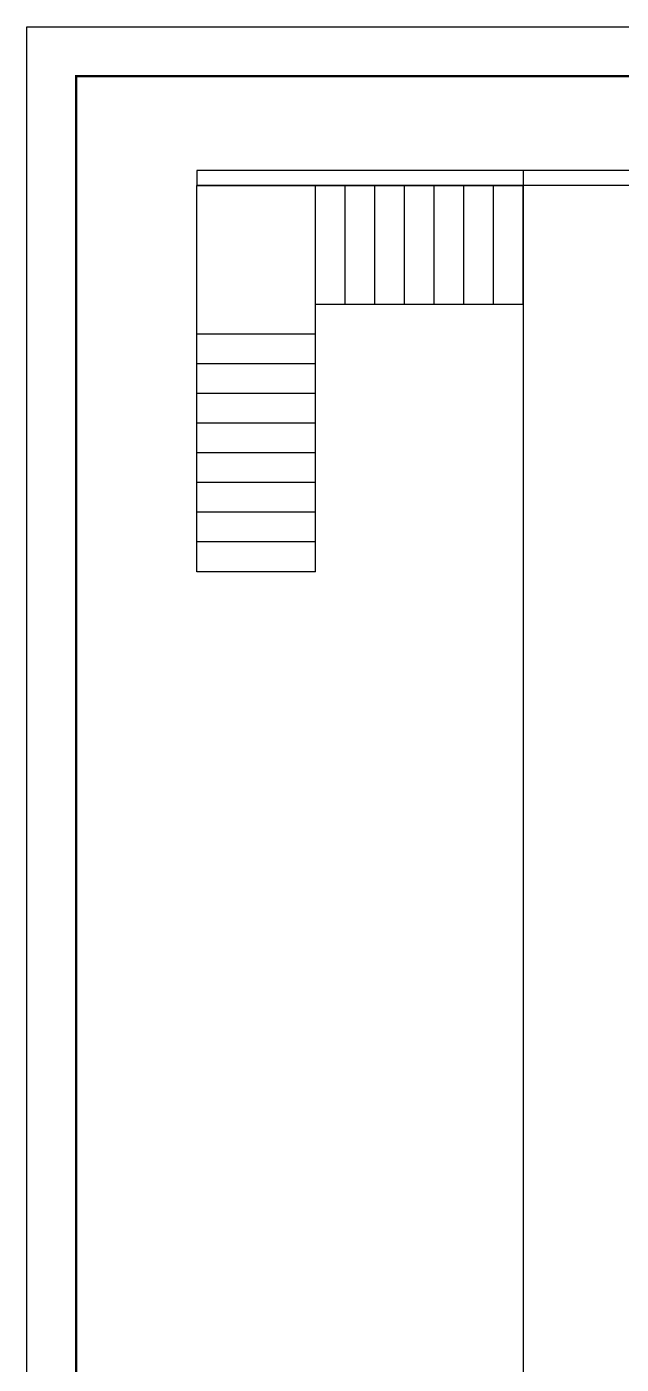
# Model space of a CAD drawing. Extents: x 241 to 398, y 106 to 179.
# Drawn here: x 281.26 to 287.27, y 126.79 to 140.29 of the extents above; entities that cross this region are included whole.
import ezdxf

# ---------------------------------------------------------------- set-up
doc = ezdxf.new("R2010")
doc.units = 0
doc.layers.get('0').update_dxf_attribs({"linetype": 'CONTINUOUS'})
doc.layers.add('ALVVISTA', color=8, linetype='CONTINUOUS')

msp = doc.modelspace()

# ---------------------------------------------------------------- linework, layer by layer
for p, q in [((281.2632, 140.2921), (318.8764, 140.2921)), ((281.2632, 120.4603), (281.2632, 140.2921))]:
    msp.add_line(p, q)
at = {"const_width": 0.0236}
msp.add_lwpolyline([(281.7632, 139.7921), (318.3764, 139.7921), (318.3764, 106.0821), (281.7632, 106.0821)], close=True, dxfattribs=at)
at = {"layer": 'ALVVISTA'}
for p, q in [((286.2808, 138.8399), (282.9808, 138.8399)), ((282.9808, 138.8399), (282.9808, 138.6898)), ((287.5558, 138.8399), (286.2808, 138.8399)), ((286.2808, 138.8399), (286.2808, 138.6898)), ((282.9808, 138.6898), (284.1808, 138.6898)), ((286.2808, 138.6898), (282.9808, 138.6898)), ((282.9808, 137.1898), (282.9808, 138.6898)), ((284.1808, 137.4898), (284.1808, 138.6898)), ((284.1808, 138.6898), (284.4808, 138.6898)), ((284.4808, 138.6898), (284.7808, 138.6898)), ((284.7808, 138.6898), (285.0808, 138.6898)), ((285.0808, 138.6898), (285.3808, 138.6898)), ((285.3808, 138.6898), (285.6808, 138.6898)), ((285.6808, 138.6898), (285.9808, 138.6898)), ((285.9808, 138.6898), (286.2808, 138.6898)), ((287.4808, 138.6898), (286.2808, 138.6898)), ((284.1808, 137.4898), (284.4808, 137.4898)), ((284.1808, 137.1898), (284.1808, 137.4898)), ((284.1808, 137.4898), (284.1808, 137.4898)), ((284.4808, 137.4898), (284.7808, 137.4898)), ((284.7808, 137.4898), (285.0808, 137.4898)), ((285.0808, 137.4898), (285.3808, 137.4898)), ((285.3808, 137.4898), (285.6808, 137.4898)), ((285.6808, 137.4898), (285.9808, 137.4898)), ((285.9808, 137.4898), (286.2808, 137.4898)), ((284.1808, 137.1898), (282.9808, 137.1898)), ((282.9808, 136.8898), (282.9808, 137.1898)), ((284.1808, 136.8898), (284.1808, 137.1898)), ((282.9808, 136.5899), (282.9808, 136.8898)), ((284.1808, 136.8898), (282.9808, 136.8898)), ((284.1808, 136.5899), (284.1808, 136.8898)), ((284.1808, 136.5899), (282.9808, 136.5899)), ((282.9808, 136.2899), (282.9808, 136.5899)), ((284.1808, 136.2899), (284.1808, 136.5899)), ((284.1808, 136.2899), (282.9808, 136.2899)), ((282.9808, 135.9898), (282.9808, 136.2899)), ((284.1808, 135.9898), (284.1808, 136.2899)), ((284.1808, 135.9898), (282.9808, 135.9898)), ((282.9808, 135.6898), (282.9808, 135.9898)), ((284.1808, 135.6898), (284.1808, 135.9898)), ((284.1808, 135.6898), (282.9808, 135.6898)), ((282.9808, 135.3898), (282.9808, 135.6898)), ((284.1808, 135.3898), (284.1808, 135.6898)), ((284.1808, 135.3898), (282.9808, 135.3898)), ((282.9808, 135.0899), (282.9808, 135.3898)), ((284.1808, 135.0899), (284.1808, 135.3898)), ((284.1808, 135.0899), (282.9808, 135.0899)), ((282.9808, 134.7899), (282.9808, 135.0899)), ((284.1808, 134.7899), (284.1808, 135.0899)), ((284.1808, 134.7899), (282.9808, 134.7899))]:
    msp.add_line(p, q, dxfattribs=at)
at = {"layer": 'ALVVISTA', "linetype": 'Continuous'}
for p, q in [((286.2808, 138.8399), (286.2808, 108.8403)), ((284.4808, 137.4898), (284.4808, 138.6898)), ((284.7808, 137.4898), (284.7808, 138.6898)), ((285.0808, 137.4898), (285.0808, 138.6898)), ((285.3808, 137.4898), (285.3808, 138.6898)), ((285.6808, 137.4898), (285.6808, 138.6898)), ((285.9808, 137.4898), (285.9808, 138.6898)), ((286.2808, 137.4898), (286.2808, 138.6898))]:
    msp.add_line(p, q, dxfattribs=at)

doc.saveas('drawing.dxf')
